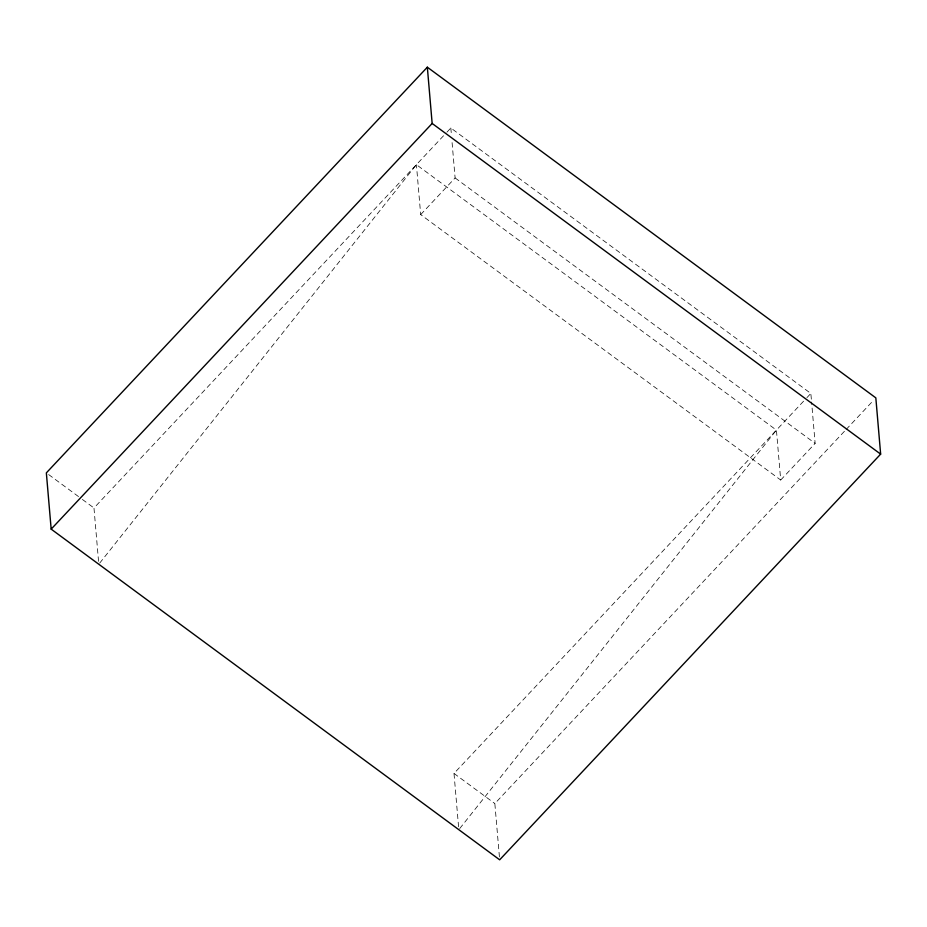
<?xml version="1.0" encoding="UTF-8"?>
<svg xmlns="http://www.w3.org/2000/svg" width="927" height="927" viewBox="0 0 927 927"><rect width="100%" height="100%" fill="white"/><g stroke="black" fill="none" stroke-linecap="round" stroke-linejoin="round"><path stroke-width="0.7" stroke-dasharray="4.63 3.48" d="M99.699 563.106L416.408 164.67L776.42 430.116L780.708 480.035L420.684 214.6L416.408 164.67M459.722 828.553L776.42 430.116M98.552 561.356L93.975 507.984L445.91 133.245M446.895 132.202L450.835 128.007L810.847 393.454L811.461 400.591M420.684 214.6L455.111 177.938L451.936 140.846M458.575 826.803L453.998 773.431L805.934 398.691M806.919 397.648L810.847 393.454M780.708 480.035L815.134 443.384L811.588 402.017M499.421 856.919L494.844 803.547L845.146 430.534M846.142 429.479L873.848 399.977M455.111 177.938L815.134 443.384M48.679 474.578L81.205 498.564M82.364 499.421L93.975 507.984M453.998 773.431L494.844 803.547M450.835 128.007L451.437 135.145"/><path stroke-width="1.39" d="M427.335 67.196L46.35 472.874L51.17 529.132L499.665 859.804L880.65 454.126L875.83 397.868L427.335 67.196L432.156 123.453L51.17 529.132M432.156 123.453L880.65 454.126"/></g></svg>
